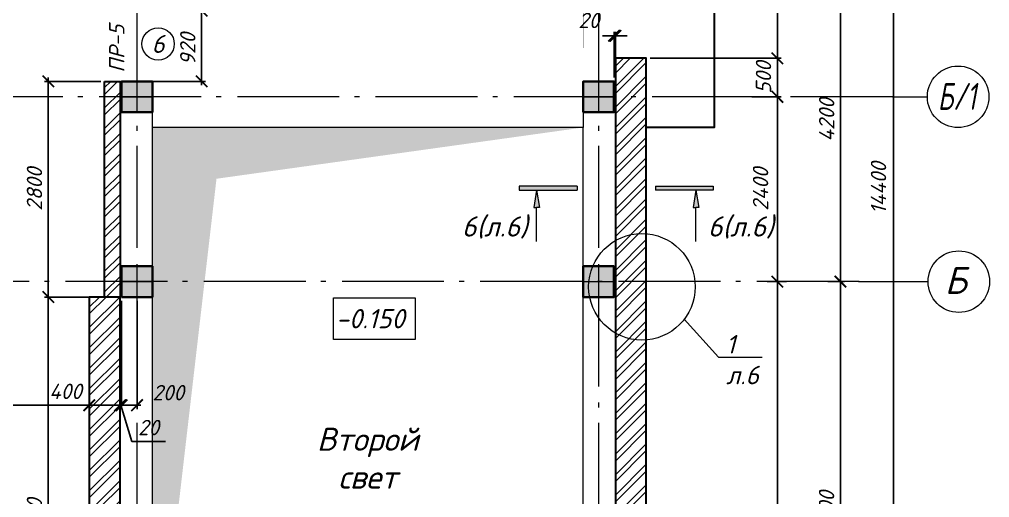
# Model space of a CAD drawing. Header units: millimetres. Extents: x -238377 to -11282, y -123214 to -44846.
# Drawn here: x -154530 to -141919, y -76014 to -69806 of the extents above; entities that cross this region are included whole.
import ezdxf
from ezdxf import colors
from ezdxf.entities.mleader import LeaderData, LeaderLine
from ezdxf.enums import TextEntityAlignment as Align
from ezdxf.math import Vec2, Vec3

# ---------------------------------------------------------------- set-up
doc = ezdxf.new("R2010")
doc.units = ezdxf.units.MM
doc.header["$MEASUREMENT"] = 0
doc.linetypes.add('Double Dashed', pattern=[1797.222233, 1325, -211.666656, 63.333344, -197.222233])
doc.linetypes.add('штриховаяX2', pattern=[38.1, 25.4, -12.7])
doc.layers.get('0').update_dxf_attribs({"lineweight": 5})
doc.layers.add('#Hatch', color=252, linetype='Continuous', lineweight=5, true_color=0x696969)
for name, color, linetype, lineweight in [('#Выноски', 150, 'Continuous', 15), ('#Оси', 7, 'Continuous', 5), ('k_ Рамка', 7, 'Continuous', 50), ('колонны_Ном._пера__94', 252, 'Continuous', 13), ('колонны_Ном._пера__99', 7, 'Continuous', 40), ('лестницы_Ном._пера__96', 7, 'Continuous', 13), ('оси_Ном._пера__96', 7, 'Continuous', 5), ('оси_Ном._пера__97', 7, 'Continuous', 20), ('размеры', 7, 'Continuous', 5), ('текст_Ном._пера__1', 7, 'Continuous', 0), ('текст_Ном._пера__96', 7, 'Continuous', 5), ('текст_Ном._пера__99', 7, 'Continuous', 40), ('чертеж_Ном._пера__96', 7, 'Continuous', 13)]:
    doc.layers.add(name, color=color, linetype=linetype, lineweight=lineweight)
for name, color, linetype in [('#стены внутр', 152, 'Continuous'), ('#стены наруж', 7, 'Continuous'), ('колонны', 7, 'Continuous'), ('оси', 7, 'Continuous'), ('размеры внутр', 7, 'Continuous')]:
    doc.layers.add(name, color=color, linetype=linetype)
doc.styles.add('GOST 2.304', font='isocpeui.ttf')
doc.styles.get("Standard").update_dxf_attribs({"font": 'isocpeui.ttf'})
doc.styles.add('STEP PR', font='isocpeui.ttf')
doc.styles.add('СГЕНЕРИР_СТИЛЬ_3', font='gost_2_304-81_type.ttf')
doc.dimstyles.get("Standard").update_dxf_attribs({"dimtxt": 200, "dimasz": 150, "dimexe": 50, "dimexo": 50, "dimgap": 80, "dimtad": 1, "dimdec": 0, "dimzin": 0, "dimdsep": 46, "dimtxsty": 'Standard', "dimblk": 'ARCHTICK', "dimcen": 5, "dimdle": 50, "dimadec": 0, "dimazin": 0, "dimtfac": 1, "dimtdec": 0, "dimtofl": 0, "dimtmove": 1, "dimatfit": 3, "dimfxl": 1, "dimtolj": 1, "dimtzin": 0, "dimarcsym": 0})

# ---------------------------------------------------------------- blocks, each defined once
blk = doc.blocks.new('Колонна_15_1', base_point=(22379, 71856))
at = {"layer": 'колонны_Ном._пера__94', "linetype": 'Continuous', "true_color": 0x7d7d7d}
blk.add_hatch(color=8, dxfattribs=at).paths.add_polyline_path([(22179, 71647), (22579, 71647), (22579, 72047), (22179, 72047)])
blk.add_hatch(color=8, dxfattribs=at).paths.add_polyline_path([(22179, 71647), (22579, 71647), (22579, 72047), (22179, 72047)])
at = {"layer": 'колонны_Ном._пера__99', "linetype": 'Continuous', "flags": 128}
blk.add_lwpolyline([(22179, 71647), (22579, 71647), (22579, 72047), (22179, 72047)], close=True, dxfattribs=at)
at = {"layer": 'колонны_Ном._пера__99', "color": 8, "linetype": 'Continuous', "true_color": 0x737373, "flags": 128}
blk.add_lwpolyline([(22179, 71647), (22579, 71647), (22579, 72047), (22179, 72047)], close=True, dxfattribs=at)
at = {"layer": 'оси_Ном._пера__96', "color": 253, "lineweight": 5, "true_color": 0x9c9c9c}
for points in [[(22379, 72047), (22379, 71647)], [(22379, 72047), (22379, 71647)], [(22179, 71847), (22579, 71847)], [(22179, 71847), (22579, 71847)]]:
    blk.add_lwpolyline(points, dxfattribs=at)
blk = doc.blocks.new('л 4950 17+3+15')
at = {"color": 253, "true_color": 0xa3a3a3}
for points in [[(171, 5900), (270, 5900), (270, 6220), (171, 6220)], [(171, 5900), (270, 5900), (270, 6220), (171, 6220)], [(929, 5900), (830, 5900), (830, 6220), (929, 6220)], [(929, 5900), (830, 5900), (830, 6220), (929, 6220)], [(1971, 5900), (2070, 5900), (2070, 6220), (1971, 6220)], [(1971, 5900), (2070, 5900), (2070, 6220), (1971, 6220)], [(2729, 5900), (2630, 5900), (2630, 6220), (2729, 6220)], [(2729, 5900), (2630, 5900), (2630, 6220), (2729, 6220)]]:
    blk.add_lwpolyline(points, close=True, dxfattribs=at)
for points in [[(2850, 5900), (2850, 1150), (3119, 1150)], [(2850, 5900), (2850, 1150), (3145, 1150)]]:
    blk.add_lwpolyline(points, dxfattribs=at)
at = {"color": 253, "lineweight": 0, "true_color": 0xa3a3a3}
blk.add_lwpolyline([(1850, 4850), (1100, 4850), (1050, 4850), (1050, 1500)], dxfattribs=at)
blk.add_lwpolyline([(1850, 4850), (1100, 4850), (1050, 4850), (1050, 1500)], dxfattribs=at)
at = {"color": 253, "lineweight": 30, "true_color": 0xa3a3a3}
for points in [[(3120, 1200), (3120, 1200), (1800, 1200)], [(3146, 1200), (3146, 1200), (1800, 1200)]]:
    blk.add_lwpolyline(points, dxfattribs=at)
at = {"layer": 'лестницы_Ном._пера__96', "color": 253, "linetype": 'Continuous', "lineweight": 0, "true_color": 0xa3a3a3}
for p, q in [((0, 5900), (2900, 5900)), ((0, 1500), (0, 5900)), ((0, 5900), (2900, 5900)), ((0, 1500), (0, 5900)), ((50, 1500), (50, 5900)), ((50, 1500), (50, 5900)), ((1150, 5900), (1150, 4800)), ((1150, 5900), (1150, 4800)), ((1450, 5900), (1450, 4800)), ((1450, 5900), (1450, 4800)), ((1750, 5900), (1750, 4800)), ((1750, 5900), (1750, 4800)), ((2900, 5900), (2900, 1200)), ((2900, 5900), (2900, 1200)), ((1550, 5550), (1750, 5350)), ((1550, 5550), (1750, 5350)), ((1150, 5350), (1750, 5350)), ((1150, 5350), (1750, 5350)), ((1550, 5150), (1750, 5350)), ((1550, 5150), (1750, 5350)), ((0, 4800), (1100, 4800)), ((0, 4800), (1100, 4800)), ((350, 4600), (550, 4800)), ((350, 4600), (550, 4800)), ((750, 4600), (550, 4800)), ((550, 1500), (550, 4800)), ((750, 4600), (550, 4800)), ((550, 1500), (550, 4800)), ((1100, 4800), (1800, 4800)), ((1100, 1500), (1100, 4800)), ((1100, 4800), (1800, 4800)), ((1100, 1500), (1100, 4800)), ((2900, 4800), (1800, 4800)), ((2900, 4800), (1800, 4800)), ((2350, 4800), (2350, 1200)), ((2350, 4800), (2350, 1200)), ((0, 4500), (1100, 4500)), ((0, 4500), (1100, 4500)), ((2900, 4500), (1800, 4500)), ((2900, 4500), (1800, 4500)), ((0, 4200), (1100, 4200)), ((0, 4200), (1100, 4200)), ((2900, 4200), (1800, 4200)), ((2900, 4200), (1800, 4200)), ((0, 3900), (1100, 3900)), ((0, 3900), (1100, 3900)), ((2900, 3900), (1800, 3900)), ((2900, 3900), (1800, 3900)), ((0, 3600), (1100, 3600)), ((0, 3600), (1100, 3600)), ((2900, 3600), (1800, 3600)), ((2900, 3600), (1800, 3600)), ((0, 3300), (1100, 3300)), ((0, 3300), (1100, 3300)), ((2900, 3300), (1800, 3300)), ((2900, 3300), (1800, 3300)), ((0, 3000), (1100, 3000)), ((0, 3000), (1100, 3000)), ((2900, 3000), (1800, 3000)), ((2900, 3000), (1800, 3000)), ((0, 2700), (1100, 2700)), ((0, 2700), (1100, 2700)), ((2900, 2700), (1800, 2700)), ((2900, 2700), (1800, 2700)), ((0, 2400), (1100, 2400)), ((0, 2400), (1100, 2400)), ((2900, 2400), (1800, 2400)), ((2900, 2400), (1800, 2400)), ((0, 2100), (1100, 2100)), ((0, 2100), (1100, 2100)), ((2900, 2100), (1800, 2100)), ((2900, 2100), (1800, 2100)), ((0, 1800), (1100, 1800)), ((0, 1800), (1100, 1800)), ((2900, 1800), (1800, 1800)), ((2900, 1800), (1800, 1800)), ((2900, 1500), (1800, 1500)), ((2900, 1500), (1800, 1500)), ((2350, 1200), (2150, 1400)), ((2350, 1200), (2150, 1400)), ((2350, 1200), (2550, 1400)), ((2350, 1200), (2550, 1400))]:
    blk.add_line(p, q, dxfattribs=at)
at = {"layer": 'лестницы_Ном._пера__96', "color": 253, "linetype": 'Continuous', "true_color": 0xa3a3a3}
for p, q in [((1800, 4800), (1800, 1200)), ((0, 1500), (1100, 1500)), ((0, 1500), (1100, 1500)), ((2900, 1200), (1800, 1200)), ((2900, 1200), (1800, 1200))]:
    blk.add_line(p, q, dxfattribs=at)
at = {"layer": 'лестницы_Ном._пера__96', "color": 253, "linetype": 'Continuous', "lineweight": 0, "true_color": 0xa3a3a3}
blk.add_lwpolyline([(1850, 4850), (1850, 1150), (1850, 1150)], dxfattribs=at)
blk.add_lwpolyline([(1850, 4850), (1850, 1150), (1850, 1150)], dxfattribs=at)
blk = doc.blocks.new('Стандартный маркер сетки_12')
at = {"layer": 'оси_Ном._пера__96', "linetype": 'Double Dashed'}
blk.add_line((900, 0), (20403, 0), dxfattribs=at)
at = {"layer": 'оси_Ном._пера__96', "style": 'СГЕНЕРИР_СТИЛЬ_3'}
blk.add_attdef('AC_MarkerText_1', text='', height=350, rotation=90, dxfattribs=at).set_placement((21973, -209), align=Align.BOTTOM_LEFT)
blk = doc.blocks.new('Стандартный маркер сетки_13')
at = {"layer": 'оси_Ном._пера__96', "linetype": 'Double Dashed', "lineweight": 5}
blk.add_line((900, 0), (20403, 0), dxfattribs=at)
at = {"layer": 'оси_Ном._пера__96', "style": 'СГЕНЕРИР_СТИЛЬ_3'}
blk.add_attdef('AC_MarkerText_1', text='', height=350, rotation=90, dxfattribs=at).set_placement((21973, -226), align=Align.BOTTOM_LEFT)
blk = doc.blocks.new('_ArchTick')
at = {"color": 0, "linetype": 'ByBlock', "const_width": 0.15}
blk.add_lwpolyline([(-0.5, -0.5), (0.5, 0.5)], dxfattribs=at)
blk = doc.blocks.new('*D41')
at = {"layer": 'Defpoints', "color": 0, "transparency": 16777216}
for p in [(-144021, -73210), (-143858, -73210), (-144510, -79210)]:
    blk.add_point(p, dxfattribs=at)
at = {"layer": 'размеры', "color": 0, "lineweight": -2, "transparency": 16777216}
for p, q in [((-143971, -73210), (-143808, -73210)), ((-143858, -79260), (-143858, -73160)), ((-144460, -79210), (-143808, -79210))]:
    blk.add_line(p, q, dxfattribs=at)
at = {"layer": 'размеры', "color": 0, "lineweight": -2, "transparency": 16777216, "xscale": 150, "yscale": 150, "zscale": 150}
for p, rotation in [((-143858, -73210), 90), ((-143858, -79210), 270)]:
    blk.add_blockref('_ArchTick', p, dxfattribs=dict(at, rotation=rotation))
at = {"layer": 'размеры', "color": 0, "transparency": 16777216, "insert": (-144038, -76206), "char_height": 200, "attachment_point": 5, "rotation": 90}
blk.add_mtext('\\A1;6000', dxfattribs=at)
blk = doc.blocks.new('*D42')
at = {"layer": 'Defpoints', "color": 0, "transparency": 16777216}
for p in [(-144814, -70810), (-144678, -70810), (-144861, -73210)]:
    blk.add_point(p, dxfattribs=at)
at = {"layer": 'размеры', "color": 0, "lineweight": -2, "transparency": 16777216}
for p, q in [((-144764, -70810), (-144628, -70810)), ((-144678, -73260), (-144678, -70760)), ((-144811, -73210), (-144628, -73210))]:
    blk.add_line(p, q, dxfattribs=at)
at = {"layer": 'размеры', "color": 0, "lineweight": -2, "transparency": 16777216, "xscale": 150, "yscale": 150, "zscale": 150}
for p, rotation in [((-144678, -70810), 90), ((-144678, -73210), 270)]:
    blk.add_blockref('_ArchTick', p, dxfattribs=dict(at, rotation=rotation))
at = {"layer": 'размеры', "color": 0, "transparency": 16777216, "insert": (-144896, -72010), "char_height": 200, "attachment_point": 5, "rotation": 90}
blk.add_mtext('\\A1;2400', dxfattribs=at)
blk = doc.blocks.new('*D45')
at = {"layer": 'Defpoints', "color": 0, "transparency": 16777216}
for p in [(-145451, -64810), (-143169, -64810), (-143357, -79210)]:
    blk.add_point(p, dxfattribs=at)
at = {"layer": 'размеры', "color": 0, "lineweight": -2, "transparency": 16777216}
for p, q in [((-145401, -64810), (-143119, -64810)), ((-143169, -79260), (-143169, -64760)), ((-143307, -79210), (-143119, -79210))]:
    blk.add_line(p, q, dxfattribs=at)
at = {"layer": 'размеры', "color": 0, "lineweight": -2, "transparency": 16777216, "xscale": 150, "yscale": 150, "zscale": 150}
for p, rotation in [((-143169, -64810), 90), ((-143169, -79210), 270)]:
    blk.add_blockref('_ArchTick', p, dxfattribs=dict(at, rotation=rotation))
at = {"layer": 'размеры', "color": 0, "transparency": 16777216, "insert": (-143363, -71996), "char_height": 200, "attachment_point": 5, "rotation": 90}
blk.add_mtext('\\A1;14400', dxfattribs=at)
blk = doc.blocks.new('*D47')
at = {"layer": 'Defpoints', "color": 0, "transparency": 16777216}
for p in [(-152881, -69690), (-152161, -69690), (-153001, -70610)]:
    blk.add_point(p, dxfattribs=at)
at = {"layer": 'размеры', "color": 0, "lineweight": -2, "transparency": 16777216}
for p, q in [((-152831, -69690), (-152111, -69690)), ((-152161, -70660), (-152161, -69640)), ((-152951, -70610), (-152111, -70610))]:
    blk.add_line(p, q, dxfattribs=at)
at = {"layer": 'размеры', "color": 0, "lineweight": -2, "transparency": 16777216, "xscale": 150, "yscale": 150, "zscale": 150}
for p, rotation in [((-152161, -69690), 90), ((-152161, -70610), 270)]:
    blk.add_blockref('_ArchTick', p, dxfattribs=dict(at, rotation=rotation))
at = {"layer": 'размеры', "color": 0, "transparency": 16777216, "insert": (-152341, -70191), "char_height": 200, "attachment_point": 5, "rotation": 90}
blk.add_mtext('\\A1;920', dxfattribs=at)
blk = doc.blocks.new('*D56')
at = {"layer": 'Defpoints', "color": 0, "transparency": 16777216}
for p in [(-144678, -73210), (-144509, -73210), (-146381, -79210)]:
    blk.add_point(p, dxfattribs=at)
at = {"layer": 'размеры', "color": 0, "lineweight": -2, "transparency": 16777216}
for p, q in [((-144559, -73210), (-144728, -73210)), ((-144678, -79260), (-144678, -73160)), ((-146331, -79210), (-144628, -79210))]:
    blk.add_line(p, q, dxfattribs=at)
at = {"layer": 'размеры', "color": 0, "lineweight": -2, "transparency": 16777216, "xscale": 150, "yscale": 150, "zscale": 150}
for p, rotation in [((-144678, -73210), 90), ((-144678, -79210), 270)]:
    blk.add_blockref('_ArchTick', p, dxfattribs=dict(at, rotation=rotation))
at = {"layer": 'размеры', "color": 0, "transparency": 16777216, "insert": (-144896, -76510), "char_height": 200, "attachment_point": 5, "rotation": 90}
blk.add_mtext('\\A1;6000', dxfattribs=at)
blk = doc.blocks.new('*D57')
at = {"layer": 'Defpoints', "color": 0, "transparency": 16777216}
for p in [(-146034, -70310), (-144678, -70310), (-145061, -70810)]:
    blk.add_point(p, dxfattribs=at)
at = {"layer": 'размеры', "color": 0, "lineweight": -2, "transparency": 16777216}
for p, q in [((-145984, -70310), (-144628, -70310)), ((-144678, -70860), (-144678, -70260)), ((-145011, -70810), (-144628, -70810))]:
    blk.add_line(p, q, dxfattribs=at)
at = {"layer": 'размеры', "color": 0, "lineweight": -2, "transparency": 16777216, "xscale": 150, "yscale": 150, "zscale": 150}
for p, rotation in [((-144678, -70310), 90), ((-144678, -70810), 270)]:
    blk.add_blockref('_ArchTick', p, dxfattribs=dict(at, rotation=rotation))
at = {"layer": 'размеры', "color": 0, "transparency": 16777216, "insert": (-144858, -70560), "char_height": 200, "attachment_point": 5, "rotation": 90}
blk.add_mtext('\\A1;500', dxfattribs=at)
blk = doc.blocks.new('*D61')
at = {"layer": 'Defpoints', "color": 0, "transparency": 16777216}
for p in [(-145153, -65310), (-144678, -65310), (-146381, -70310)]:
    blk.add_point(p, dxfattribs=at)
at = {"layer": 'размеры', "color": 0, "lineweight": -2, "transparency": 16777216}
for p, q in [((-145103, -65310), (-144628, -65310)), ((-144678, -70360), (-144678, -65260)), ((-146331, -70310), (-144628, -70310))]:
    blk.add_line(p, q, dxfattribs=at)
at = {"layer": 'размеры', "color": 0, "lineweight": -2, "transparency": 16777216, "xscale": 150, "yscale": 150, "zscale": 150}
for p, rotation in [((-144678, -65310), 90), ((-144678, -70310), 270)]:
    blk.add_blockref('_ArchTick', p, dxfattribs=dict(at, rotation=rotation))
at = {"layer": 'размеры', "color": 0, "transparency": 16777216, "insert": (-144858, -68010), "char_height": 200, "attachment_point": 5, "rotation": 90}
blk.add_mtext('\\A1;5000', dxfattribs=at)
blk = doc.blocks.new('*D69')
at = {"layer": 'Defpoints', "color": 0, "transparency": 16777216}
for p in [(-144047, -69010), (-143857, -69010), (-144071, -73210)]:
    blk.add_point(p, dxfattribs=at)
at = {"layer": 'размеры', "color": 0, "lineweight": -2, "transparency": 16777216}
for p, q in [((-143857, -73260), (-143857, -68960)), ((-143997, -69010), (-143807, -69010)), ((-144021, -73210), (-143807, -73210))]:
    blk.add_line(p, q, dxfattribs=at)
at = {"layer": 'размеры', "color": 0, "lineweight": -2, "transparency": 16777216, "xscale": 150, "yscale": 150, "zscale": 150}
for p, rotation in [((-143857, -69010), 90), ((-143857, -73210), 270)]:
    blk.add_blockref('_ArchTick', p, dxfattribs=dict(at, rotation=rotation))
at = {"layer": 'размеры', "color": 0, "transparency": 16777216, "insert": (-144037, -71110), "char_height": 200, "attachment_point": 5, "rotation": 90}
blk.add_mtext('\\A1;4200', dxfattribs=at)
blk = doc.blocks.new('*D128')
at = {"layer": 'Defpoints', "color": 0, "transparency": 16777216}
for p in [(-153621, -73410), (-156302, -74030), (-153621, -74815)]:
    blk.add_point(p, dxfattribs=at)
at = {"layer": 'размеры', "color": 0, "lineweight": -2, "transparency": 16777216}
for p, q in [((-153621, -73460), (-153621, -74865)), ((-156302, -74080), (-156302, -74865)), ((-156352, -74815), (-153571, -74815))]:
    blk.add_line(p, q, dxfattribs=at)
at = {"layer": 'размеры', "color": 0, "lineweight": -2, "transparency": 16777216, "xscale": 150, "yscale": 150, "zscale": 150, "rotation": 180}
blk.add_blockref('_ArchTick', (-156302, -74815), dxfattribs=at)
at = {"layer": 'размеры', "color": 0, "lineweight": -2, "transparency": 16777216, "xscale": 150, "yscale": 150, "zscale": 150}
blk.add_blockref('_ArchTick', (-153621, -74815), dxfattribs=at)
at = {"layer": 'размеры', "color": 0, "transparency": 16777216, "insert": (-155191, -74635), "char_height": 200, "attachment_point": 5}
blk.add_mtext('\\A1;2680', dxfattribs=at)
blk = doc.blocks.new('*D129')
at = {"layer": 'Defpoints', "color": 0, "transparency": 16777216}
for p in [(-153621, -73410), (-153221, -73410), (-153221, -74815)]:
    blk.add_point(p, dxfattribs=at)
at = {"layer": 'размеры', "color": 0, "lineweight": -2, "transparency": 16777216}
for p, q in [((-153621, -73460), (-153621, -74865)), ((-153221, -73460), (-153221, -74865)), ((-153671, -74815), (-153171, -74815))]:
    blk.add_line(p, q, dxfattribs=at)
at = {"layer": 'размеры', "color": 0, "lineweight": -2, "transparency": 16777216, "xscale": 150, "yscale": 150, "zscale": 150, "rotation": 180}
blk.add_blockref('_ArchTick', (-153621, -74815), dxfattribs=at)
at = {"layer": 'размеры', "color": 0, "lineweight": -2, "transparency": 16777216, "xscale": 150, "yscale": 150, "zscale": 150}
blk.add_blockref('_ArchTick', (-153221, -74815), dxfattribs=at)
at = {"layer": 'размеры', "color": 0, "transparency": 16777216, "insert": (-153930, -74635), "char_height": 200, "attachment_point": 5}
blk.add_mtext('\\A1;400', dxfattribs=at)
blk = doc.blocks.new('*D130')
at = {"layer": 'Defpoints', "color": 0, "transparency": 16777216}
for p in [(-153221, -73410), (-153201, -73410), (-153201, -74815)]:
    blk.add_point(p, dxfattribs=at)
at = {"layer": 'размеры', "color": 0, "lineweight": -2, "transparency": 16777216}
for p, q in [((-153221, -73460), (-153221, -74865)), ((-153201, -73460), (-153201, -74865)), ((-153221, -74815), (-153371, -74815)), ((-153221, -74815), (-153201, -74815)), ((-153211, -74815), (-153070, -75285)), ((-153201, -74815), (-153051, -74815)), ((-153070, -75285), (-152631, -75285))]:
    blk.add_line(p, q, dxfattribs=at)
at = {"layer": 'размеры', "color": 0, "lineweight": -2, "transparency": 16777216, "xscale": 150, "yscale": 150, "zscale": 150}
blk.add_blockref('_ArchTick', (-153221, -74815), dxfattribs=at)
at = {"layer": 'размеры', "color": 0, "lineweight": -2, "transparency": 16777216, "xscale": 150, "yscale": 150, "zscale": 150, "rotation": 180}
blk.add_blockref('_ArchTick', (-153201, -74815), dxfattribs=at)
at = {"layer": 'размеры', "color": 0, "transparency": 16777216, "insert": (-152851, -75105), "char_height": 200, "attachment_point": 5}
blk.add_mtext('\\A1;20', dxfattribs=at)
blk = doc.blocks.new('*D131')
at = {"layer": 'Defpoints', "color": 0, "transparency": 16777216}
for p in [(-153201, -73410), (-153001, -73410), (-153001, -74815)]:
    blk.add_point(p, dxfattribs=at)
at = {"layer": 'размеры', "color": 0, "lineweight": -2, "transparency": 16777216}
for p, q in [((-153201, -73460), (-153201, -74865)), ((-153001, -73460), (-153001, -74865)), ((-153251, -74815), (-152951, -74815))]:
    blk.add_line(p, q, dxfattribs=at)
at = {"layer": 'размеры', "color": 0, "lineweight": -2, "transparency": 16777216, "xscale": 150, "yscale": 150, "zscale": 150, "rotation": 180}
blk.add_blockref('_ArchTick', (-153201, -74815), dxfattribs=at)
at = {"layer": 'размеры', "color": 0, "lineweight": -2, "transparency": 16777216, "xscale": 150, "yscale": 150, "zscale": 150}
blk.add_blockref('_ArchTick', (-153001, -74815), dxfattribs=at)
at = {"layer": 'размеры', "color": 0, "transparency": 16777216, "insert": (-152595, -74652), "char_height": 200, "attachment_point": 5}
blk.add_mtext('\\A1;200', dxfattribs=at)
blk = doc.blocks.new('*D132')
at = {"layer": 'Defpoints', "color": 0, "transparency": 16777216}
for p in [(-153422, -70610), (-154154, -73410), (-153422, -73410)]:
    blk.add_point(p, dxfattribs=at)
at = {"layer": 'размеры', "color": 0, "lineweight": -2, "transparency": 16777216}
for p, q in [((-153472, -70610), (-154204, -70610)), ((-154154, -70560), (-154154, -73460)), ((-153472, -73410), (-154204, -73410))]:
    blk.add_line(p, q, dxfattribs=at)
at = {"layer": 'размеры', "color": 0, "lineweight": -2, "transparency": 16777216, "xscale": 150, "yscale": 150, "zscale": 150}
for p, rotation in [((-154154, -70610), 90), ((-154154, -73410), 270)]:
    blk.add_blockref('_ArchTick', p, dxfattribs=dict(at, rotation=rotation))
at = {"layer": 'размеры', "color": 0, "transparency": 16777216, "insert": (-154334, -72010), "char_height": 200, "attachment_point": 5, "rotation": 90}
blk.add_mtext('\\A1;2800', dxfattribs=at)
blk = doc.blocks.new('*D133')
at = {"layer": 'Defpoints', "color": 0, "transparency": 16777216}
for p in [(-153422, -73410), (-154154, -79210), (-153621, -79210)]:
    blk.add_point(p, dxfattribs=at)
at = {"layer": 'размеры', "color": 0, "lineweight": -2, "transparency": 16777216}
for p, q in [((-154154, -73360), (-154154, -79260)), ((-153472, -73410), (-154204, -73410)), ((-153671, -79210), (-154204, -79210))]:
    blk.add_line(p, q, dxfattribs=at)
at = {"layer": 'размеры', "color": 0, "lineweight": -2, "transparency": 16777216, "xscale": 150, "yscale": 150, "zscale": 150}
for p, rotation in [((-154154, -73410), 90), ((-154154, -79210), 270)]:
    blk.add_blockref('_ArchTick', p, dxfattribs=dict(at, rotation=rotation))
at = {"layer": 'размеры', "color": 0, "transparency": 16777216, "insert": (-154334, -76310), "char_height": 200, "attachment_point": 5, "rotation": 90}
blk.add_mtext('\\A1;5800', dxfattribs=at)
blk = doc.blocks.new('*D147')
at = {"layer": 'Defpoints', "color": 0, "transparency": 16777216}
for p in [(-146781, -70018), (-146801, -70610), (-146781, -70610)]:
    blk.add_point(p, dxfattribs=at)
at = {"layer": 'размеры', "color": 0, "lineweight": -2, "transparency": 16777216}
for p, q in [((-146801, -70560), (-146801, -69968)), ((-146781, -70560), (-146781, -69968)), ((-146801, -70018), (-146951, -70018)), ((-146781, -70018), (-146631, -70018))]:
    blk.add_line(p, q, dxfattribs=at)
at = {"layer": 'размеры', "color": 0, "lineweight": -2, "transparency": 16777216, "xscale": 150, "yscale": 150, "zscale": 150}
blk.add_blockref('_ArchTick', (-146801, -70018), dxfattribs=at)
at = {"layer": 'размеры', "color": 0, "lineweight": -2, "transparency": 16777216, "xscale": 150, "yscale": 150, "zscale": 150, "rotation": 180}
blk.add_blockref('_ArchTick', (-146781, -70018), dxfattribs=at)
at = {"layer": 'размеры', "color": 0, "transparency": 16777216, "insert": (-147128, -69819), "char_height": 200, "attachment_point": 5}
blk.add_mtext('\\A1;20', dxfattribs=at)
blk = doc.blocks.new('*U225')
at = {"color": 0, "linetype": 'ByBlock', "lineweight": -2}
blk.add_circle((0, 0), 6, dxfattribs=at)
blk.add_attdef('Узел', text='', height=4, dxfattribs=at).set_placement((0, 0), align=Align.MIDDLE_CENTER)
blk = doc.blocks.new('*U268')
at = {"ltscale": 100}
h = blk.add_hatch(color=256, dxfattribs=at)
h.dxf.hatch_style = 1
h.paths.add_polyline_path([(-335, 770), (-335, 700), (665, 700), (665, 770)])
h = blk.add_hatch(color=256, dxfattribs=at)
h.dxf.hatch_style = 1
h.paths.add_polyline_path([(-85, 400), (-35, 400), (15, 400), (-35, 700)])
at = {"linetype": 'Continuous', "ltscale": 100}
for p, q in [((-335, 770), (-335, 700)), ((665, 770), (-335, 770)), ((-335, 700), (665, 700)), ((-35, 700), (-85, 400)), ((-35, 700), (15, 400)), ((-85, 400), (-35, 400)), ((15, 400), (-35, 400))]:
    blk.add_line(p, q, dxfattribs=at)
blk.add_lwpolyline([(665, 770), (665, 700)], dxfattribs=at)
at = {"linetype": 'Continuous', "ltscale": 100, "extrusion": (-1, 1e-16, 0), "elevation": 35}
blk.add_lwpolyline([(190, 0), (-400, 0)], dxfattribs=at)
at = {"ltscale": 100, "style": 'STEP PR'}
blk.add_attdef('Nh', text='', height=350, dxfattribs=at).set_placement((-192, -102), align=Align.RIGHT)
blk = doc.blocks.new('*U393')
at = {"ltscale": 100}
h = blk.add_hatch(color=256, dxfattribs=at)
h.dxf.hatch_style = 1
h.paths.add_polyline_path([(665, 770), (665, 700), (1665, 700), (1665, 770)])
h = blk.add_hatch(color=256, dxfattribs=at)
h.dxf.hatch_style = 1
h.paths.add_polyline_path([(1415, 400), (1365, 400), (1315, 400), (1365, 700)])
at = {"linetype": 'Continuous', "ltscale": 100}
for p, q in [((665, 770), (1665, 770)), ((1665, 700), (665, 700)), ((1365, 700), (1315, 400)), ((1365, 700), (1415, 400)), ((1665, 770), (1665, 700)), ((1315, 400), (1365, 400)), ((1415, 400), (1365, 400))]:
    blk.add_line(p, q, dxfattribs=at)
blk.add_lwpolyline([(665, 770), (665, 700)], dxfattribs=at)
at = {"linetype": 'Continuous', "ltscale": 100, "extrusion": (1, 1e-16, 0), "elevation": 1365}
blk.add_lwpolyline([(-190, 0), (400, 0)], dxfattribs=at)
at = {"ltscale": 100, "style": 'STEP PR'}
blk.add_attdef('Nh', text='', height=350, dxfattribs=at).set_placement((1799, -102), align=Align.RIGHT)
blk = doc.blocks.new('_None')

msp = doc.modelspace()

# ---------------------------------------------------------------- hatches: boundary and pattern name
at = {"layer": '#Hatch'}
h = msp.add_hatch(dxfattribs=at)
h.set_pattern_fill('ANSI32', color=256, scale=500)
h.paths.add_polyline_path([(-153001.2, -79430.4), (-153221.5, -79430.4), (-153221.5, -79210.4), (-153621.5, -79210.4), (-153621.5, -79830.4), (-153021.2, -79830.4), (-153001.2, -79830.4)])
h.paths.add_polyline_path([(-147001.2, -79430.4), (-153001.2, -79430.4), (-153001.2, -79830.4), (-147001.2, -79830.4)])
h.paths.add_polyline_path([(-146380.9, -79210.4), (-146781.4, -79210.4), (-146781.5, -79430.4), (-147001.2, -79430.4), (-147001.2, -79830.4), (-146380.9, -79830.4)])
h.paths.add_polyline_path([(-146380.9, -78710.4), (-146781.4, -78710.4), (-146781.4, -79210.4), (-146380.9, -79210.4)])
h.paths.add_polyline_path([(-146380.9, -73210.4), (-146781.1, -73210.4), (-146781.4, -78710.4), (-146380.9, -78710.4)])
h.paths.add_polyline_path([(-146380.9, -70310.4), (-146780.9, -70310.4), (-146781.1, -73210.4), (-146380.9, -73210.4)])
h.paths.add_polyline_path([(-153521.2, -76130.4), (-153221.5, -76130.4), (-153221.5, -73410.4), (-153421.5, -73410.4), (-153621.5, -73410.4), (-153621.5, -79210.4), (-153221.5, -79210.4), (-153221.5, -76290.4), (-153521.2, -76290.4)])
h = msp.add_hatch(dxfattribs=at)
h.set_pattern_fill('ANSI32', color=256, scale=500)
h.paths.add_polyline_path([(-156721.5, -71030.4), (-156721.5, -70610.4), (-156901.5, -70610.4), (-156901.5, -71690.4), (-156501.2, -71690.4), (-156501.2, -71030.4)])
h.paths.add_polyline_path([(-153221.5, -70610.4), (-153421.7, -70610.4), (-153421.5, -73210.4), (-153221.5, -73210.4)])
h.paths.add_polyline_path([(-153221.5, -73210.4), (-153421.5, -73210.4), (-153421.5, -73410.4), (-153221.5, -73410.4)])
at = {"layer": 'размеры внутр', "true_color": 0xd3d2db}
h = msp.add_hatch(color=254, dxfattribs=at)
h.dxf.hatch_style = 1
h.paths.add_polyline_path([(-147201.5, -71208.9), (-152801.5, -71207.9), (-152801.5, -79010.4), (-152797.6, -79021.1), (-151967.8, -71874.3)])

# ---------------------------------------------------------------- linework, layer by layer
at = {"layer": '#Выноски'}
msp.add_circle((-146438.1, -73277.5), 692.3, dxfattribs=at)
at = {"layer": '#стены внутр', "lineweight": 30}
msp.add_lwpolyline([(-153421.7, -70610.4), (-153221.5, -70610.4), (-153221.5, -73410.4), (-153421.5, -73410.4)], close=True, dxfattribs=at)
at = {"layer": '#стены наруж', "lineweight": 30}
for points in [[(-146380.9, -64310.4), (-145501.2, -64310.4), (-145501.2, -71210.4), (-146380.9, -71210.4)], [(-146380.9, -79830.4), (-146380.9, -70310.4), (-146780.9, -70310.4), (-146781.5, -79430.4), (-153221.5, -79430.4), (-153221.5, -73410.4)], [(-153221.5, -73410.4), (-153621.5, -73410.4), (-153621.5, -79830.4), (-153621.5, -80030.4)]]:
    msp.add_lwpolyline(points, dxfattribs=at)
at = {"layer": 'Defpoints', "color": 8, "linetype": 'штриховаяX2', "lineweight": 5, "ltscale": 5, "true_color": 0x737373, "const_width": 0.5}
msp.add_lwpolyline([(-146801.3, -70610.4), (-147201.6, -70610.4), (-147201.8, -65010.4), (-146801.5, -65010.4)], close=True, dxfattribs=at)
at = {"layer": 'оси_Ном._пера__96', "linetype": 'Double Dashed'}
for p, q in [((-143182.5, -70810.4), (-215482.5, -70810.4)), ((-143182.5, -70810.4), (-142728.3, -70810.4)), ((-143619.1, -73210.4), (-216265.2, -73210.4)), ((-143619.1, -73210.4), (-142719.1, -73210.4))]:
    msp.add_line(p, q, dxfattribs=at)
msp.add_point((-143619.1, -73210.4), dxfattribs=at)
msp.add_point((-143619.1, -73210.4), dxfattribs=at)
at = {"layer": 'оси_Ном._пера__97', "linetype": 'Continuous'}
for centre in [(-142328.3, -70810.4), (-142319.1, -73210.4)]:
    msp.add_ellipse(centre, major_axis=(-282.8, 282.8), ratio=1, start_param=0.7853982, end_param=7.0685835, dxfattribs=at)
at = {"layer": 'размеры'}
msp.add_lwpolyline([(-153221.5, -73010.4), (-153221.5, -71010.4)], dxfattribs=at)
at = {"layer": 'текст_Ном._пера__96', "linetype": 'Continuous', "lineweight": 0, "flags": 128}
msp.add_lwpolyline([(-150448.6, -73419.4), (-149385.5, -73419.4), (-149385.5, -73961.2), (-150448.6, -73961.2)], close=True, dxfattribs=at)
at = {"layer": 'чертеж_Ном._пера__96'}
for points in [[(-152801.5, -73010.4), (-152801.5, -71010.4)], [(-147201.5, -71010.4), (-147201.5, -71210.4), (-152801.5, -71210.4), (-152801.5, -71010.4)], [(-147201.5, -73010.4), (-147201.5, -71210.4)], [(-152801.5, -79010.4), (-152801.5, -73410.4)], [(-147201.5, -79010.4), (-147201.5, -73410.4)]]:
    msp.add_lwpolyline(points, dxfattribs=at)

# ---------------------------------------------------------------- block references
at = {"layer": '#Выноски', "xscale": 0.75, "yscale": 0.75, "zscale": 0.75}
msp.add_blockref('*U268', (-147780.4, -72548.7), dxfattribs=at).add_auto_attribs({'Nh': '6(л.6)'})
at = {"layer": '#Выноски'}
ref = msp.add_blockref('*U393', (-146759.7, -72548.7), dxfattribs=dict(at, xscale=0.75, yscale=0.75, zscale=0.75))
ref.add_attrib('Nh', '6(л.6)', dxfattribs={"layer": '0', "ltscale": 100, "height": 262.5, "style": 'STEP PR'}).set_placement((-144726.8, -72625.1), align=Align.RIGHT)
at = {"layer": 'колонны'}
for p in [(-153001.5, -70801.5), (-147001.5, -70801.5), (-153001.5, -73201.5), (-147001.5, -73201.5)]:
    msp.add_blockref('Колонна_15_1', p, dxfattribs=at)
at = {"layer": 'лестницы_Ном._пера__96', "linetype": 'Continuous', "lineweight": 0, "xscale": -1, "zscale": 1000}
msp.add_blockref('л 4950 17+3+15', (-153301.2, -71110.4), dxfattribs=at)
at = {"layer": 'оси', "color": 251, "linetype": 'Continuous', "lineweight": 13, "zscale": 1000, "rotation": 270}
for name, p in [('Стандартный маркер сетки_12', (-153001.2, -63359)), ('Стандартный маркер сетки_13', (-147001.2, -63359))]:
    msp.add_blockref(name, p, dxfattribs=at)
at = {"layer": 'размеры'}
ref = msp.add_blockref('*U225', (-152726.4, -70123.7), dxfattribs=dict(at, xscale=35, yscale=35, zscale=35))
ref.add_attrib('Узел', '6', dxfattribs={"layer": '0', "color": 0, "linetype": 'ByBlock', "lineweight": -2, "height": 233.3}).set_placement((-152726.4, -70123.7), align=Align.MIDDLE_CENTER)

# ---------------------------------------------------------------- texts
at = {"layer": '#Оси', "linetype": 'Continuous', "ltscale": 100, "style": 'GOST 2.304', "width": 0.7}
msp.add_text('Б/1', height=350, dxfattribs=at).set_placement((-142342.7, -70805.4), align=Align.MIDDLE_CENTER)
at = {"layer": '#Оси', "linetype": 'Continuous', "ltscale": 100, "style": 'GOST 2.304'}
msp.add_text('Б', height=350, dxfattribs=at).set_placement((-142360.2, -73194.1), align=Align.MIDDLE_CENTER)
at = {"layer": 'k_ Рамка', "color": 7, "style": 'STEP PR'}
msp.add_text('ПР-5', height=200, rotation=90, dxfattribs=at).set_placement((-153163.7, -70496.1))
at = {"layer": 'текст_Ном._пера__1', "linetype": 'Continuous', "insert": (-150416.1, -73816.2), "char_height": 250, "attachment_point": 7, "style": 'STEP PR'}
msp.add_mtext('-0.150', dxfattribs=at)
at = {"layer": 'текст_Ном._пера__99', "linetype": 'Continuous', "insert": (-150001.2, -75502.6), "char_height": 300, "attachment_point": 5, "line_spacing_factor": 0.981818, "style": 'STEP PR'}
msp.add_mtext('Второй\\Pсвет', dxfattribs=at)

# ---------------------------------------------------------------- dimensions: what is measured, and where the dimension line sits
at = {"layer": 'размеры'}
for base, p1, p2, picture, middle in [((-143169.1, -64810.4), (-143356.8, -79210.4), (-145451, -64810.4), '*D45', (-143183.3, -71996.1)), ((-144678.2, -65310.4), (-146380.9, -70310.4), (-145153.4, -65310.4), '*D61', (-144678.2, -68010.4)), ((-143856.9, -69010.4), (-144071.5, -73210.4), (-144046.8, -69010.4), '*D69', (-143856.9, -71110.4)), ((-152160.6, -69690.4), (-153001.2, -70610.4), (-152880.8, -69690.4), '*D47', (-152160.6, -70191.1)), ((-144678.2, -70310.4), (-145061.4, -70810.4), (-146034.1, -70310.4), '*D57', (-144678.2, -70560.4)), ((-144678.2, -70810.4), (-144861.3, -73210.4), (-144814.4, -70810.4), '*D42', (-144716.3, -72010.4)), ((-144678.2, -73210.4), (-146380.9, -79210.4), (-144509.1, -73210.4), '*D56', (-144716.3, -76510.4)), ((-143857.6, -73210.4), (-144509.5, -79210.4), (-144021.5, -73210.4), '*D41', (-143857.6, -76205.6))]:
    dim = msp.add_linear_dim(base=base, p1=p1, p2=p2, angle=90, dimstyle='Standard', dxfattribs=at)
    dim.commit()
    dim.dimension.update_dxf_attribs({"geometry": picture, "text_midpoint": middle, "dimtype": 160})
dim = msp.add_linear_dim(base=(-146780.9, -70018.2), p1=(-146801.5, -70610.4), p2=(-146780.9, -70610.4), dimstyle='Standard', override={"dimrnd": 5}, dxfattribs=at)
dim.commit()
dim.dimension.update_dxf_attribs({"geometry": '*D147', "text_midpoint": (-147128.5, -69998.8), "dimtype": 160})
for base, p1, p2, picture, middle in [((-154154.1, -73410.4), (-153421.7, -70610.4), (-153421.7, -73410.4), '*D132', (-154334.1, -72010.4)), ((-154154.1, -79210.4), (-153421.7, -73410.4), (-153621.5, -79210.4), '*D133', (-154334.1, -76310.4))]:
    dim = msp.add_linear_dim(base=base, p1=p1, p2=p2, angle=90, dimstyle='Standard', dxfattribs=at)
    dim.commit()
    dim.dimension.update_dxf_attribs({"geometry": picture, "text_midpoint": middle})
for base, p1, p2, picture, middle in [((-153621.5, -74815.4), (-156301.8, -74030.4), (-153621.5, -73410.4), '*D128', (-155191.3, -74815.4)), ((-153221.5, -74815.4), (-153621.5, -73410.4), (-153221.5, -73410.4), '*D129', (-153930, -74815.4)), ((-153001.2, -74815.4), (-153201.5, -73410.4), (-153001.2, -73410.4), '*D131', (-152594.8, -74831.6))]:
    dim = msp.add_linear_dim(base=base, p1=p1, p2=p2, dimstyle='Standard', dxfattribs=at)
    dim.commit()
    dim.dimension.update_dxf_attribs({"geometry": picture, "text_midpoint": middle, "dimtype": 160})
dim = msp.add_linear_dim(base=(-153201.5, -74815.4), p1=(-153221.5, -73410.4), p2=(-153201.5, -73410.4), dimstyle='Standard', dxfattribs=at)
dim.commit()
dim.dimension.update_dxf_attribs({"geometry": '*D130', "text_midpoint": (-152990.5, -75105.4)})

# ---------------------------------------------------------------- leaders
at = {"layer": '#Выноски'}
ml = msp.add_multileader_mtext('Standard', dxfattribs=at)
ml.set_content('\\A1;1\\Pл.6', color=256, style='STEP PR')
ml.set_leader_properties(color=256, linetype='ByLayer', lineweight=-1)
ml.set_arrow_properties(name='NONE')
ml.build(insert=Vec2(0, 0))
ml.multileader.update_dxf_attribs({"text_left_attachment_type": 6, "text_right_attachment_type": 6, "dogleg_length": 0, "arrow_head_size": 240})
ctx = ml.context
ctx.base_point, ctx.char_height, ctx.arrow_head_size, ctx.landing_gap_size, ctx.plane_origin = Vec3(-145444.8, -74190.8), 240, 240, 100, Vec3(-140515.4, -86648.9)
ctx.left_attachment, ctx.right_attachment = 6, 6
notes = []
notes.append((ctx, [(0, (1, 1, 0), (-145444.8, -74190.8), (1, 0), 0, [(0, [(-145888.8, -73698.8)], 0, [])])]))
ctx.mtext.insert, ctx.mtext.rotation, ctx.mtext.width, ctx.mtext.defined_height, ctx.mtext.flow_direction = Vec3(-145344.8, -73902.8), 6.2831853, 500.152, 451.5, 5
for ctx, leaders in notes:
    for number, flags, end, landing, length, lines in leaders:
        leader = LeaderData()
        leader.index, (leader.has_last_leader_line, leader.has_dogleg_vector, leader.attachment_direction) = number, flags
        leader.last_leader_point, leader.dogleg_vector, leader.dogleg_length = Vec3(end), Vec3(landing), length
        for number, points, colour, breaks in lines:
            line = LeaderLine()
            line.index, line.vertices, line.color, line.breaks = number, Vec3.list(points), colors.encode_raw_color(colour), breaks
            leader.lines.append(line)
        ctx.leaders.append(leader)

doc.saveas('drawing.dxf')
